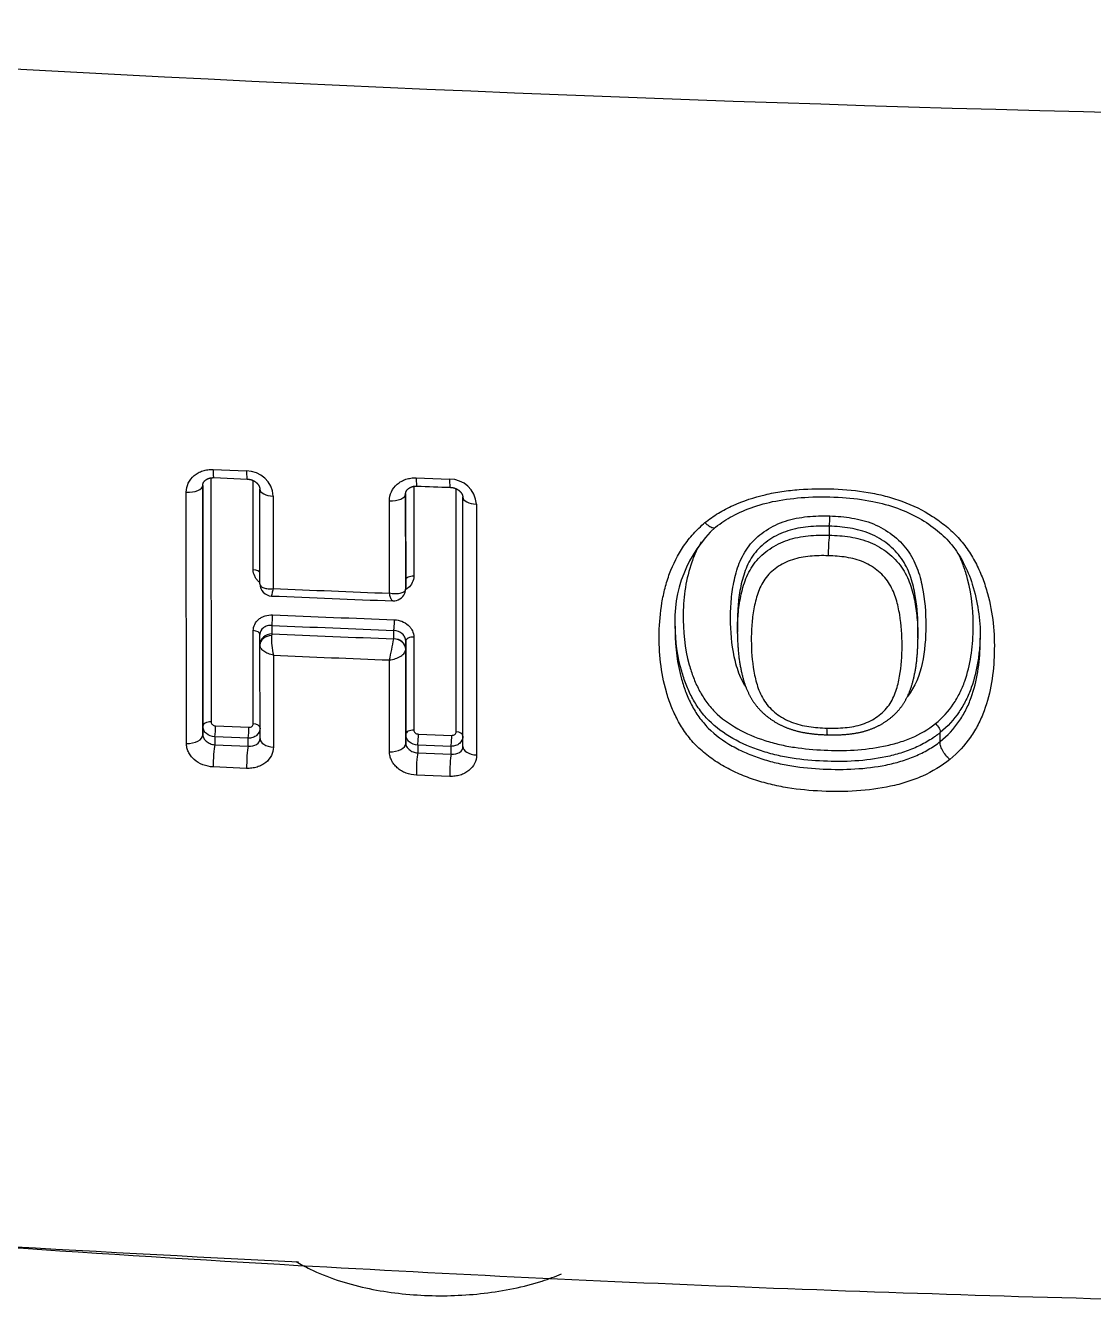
# Model space of a CAD drawing. Header units: millimetres. Extents: x 169 to 4368, y -1049 to 1924.
# Drawn here: x 457.643 to 458.36, y 1017.395 to 1018.252 of the extents above; entities that cross this region are included whole.
import ezdxf

# ---------------------------------------------------------------- set-up
doc = ezdxf.new("R2010")
doc.units = ezdxf.units.MM

msp = doc.modelspace()

# ---------------------------------------------------------------- linework, layer by layer
for p, q in [((457.76846, 1017.9539), (457.79086, 1017.95292)), ((457.76704, 1017.94827), (457.76713, 1017.78433)), ((457.76906, 1017.9484), (457.79146, 1017.94742)), ((457.79544, 1017.88657), (457.79541, 1017.94644)), ((457.90485, 1017.94824), (457.92728, 1017.94738)), ((457.75059, 1017.76995), (457.75045, 1017.93858)), ((457.76151, 1017.94315), (457.76162, 1017.77566)), ((457.76162, 1017.78147), (457.76152, 1017.94325)), ((457.79994, 1017.87708), (457.7999, 1017.9406)), ((457.80889, 1017.93603), (457.80894, 1017.87391)), ((457.89778, 1017.93744), (457.89782, 1017.87395)), ((457.89782, 1017.87975), (457.89779, 1017.93754)), ((457.90324, 1017.94261), (457.90328, 1017.88222)), ((457.93173, 1017.77771), (457.93164, 1017.94101)), ((457.8869, 1017.87076), (457.88685, 1017.93285)), ((457.93629, 1017.76783), (457.93619, 1017.9352)), ((457.94531, 1017.93061), (457.94544, 1017.76213)), ((458.18231, 1017.91578), (458.18231, 1017.90978)), ((457.89782, 1017.87395), (457.89782, 1017.87975)), ((458.12065, 1017.85146), (458.12065, 1017.84462)), ((457.7955, 1017.78312), (457.79547, 1017.84565)), ((457.79996, 1017.83618), (457.79996, 1017.84305)), ((457.80796, 1017.84915), (457.80796, 1017.84344)), ((457.88984, 1017.84015), (457.88984, 1017.84585)), ((458.24184, 1017.84066), (458.24184, 1017.84665)), ((457.79996, 1017.83596), (457.79996, 1017.83618)), ((457.80001, 1017.77315), (457.79996, 1017.83596)), ((457.88983, 1017.84005), (457.88984, 1017.84015)), ((457.89785, 1017.83871), (457.89785, 1017.8329)), ((457.89789, 1017.77592), (457.89785, 1017.83871)), ((457.9033, 1017.84132), (457.90334, 1017.77878)), ((457.80898, 1017.82908), (457.80903, 1017.76745)), ((457.88698, 1017.76433), (457.88693, 1017.82594)), ((457.89785, 1017.8329), (457.89785, 1017.83288)), ((457.89785, 1017.83288), (457.89789, 1017.77003)), ((457.76162, 1017.77566), (457.76162, 1017.78147)), ((457.76962, 1017.77432), (457.76962, 1017.76902)), ((457.79201, 1017.77336), (457.76962, 1017.77432)), ((457.77013, 1017.78172), (457.7925, 1017.78076)), ((457.79201, 1017.76806), (457.79201, 1017.77336)), ((457.89789, 1017.77003), (457.89789, 1017.77592)), ((457.90634, 1017.77618), (457.92873, 1017.77534)), ((458.25681, 1017.7712), (458.25681, 1017.77717)), ((457.76962, 1017.76902), (457.79201, 1017.76806)), ((457.90589, 1017.76878), (457.90589, 1017.76349)), ((457.9283, 1017.76794), (457.90589, 1017.76878)), ((457.9283, 1017.76264), (457.9283, 1017.76794)), ((457.90589, 1017.76349), (457.9283, 1017.76264)), ((457.79102, 1017.75316), (457.76862, 1017.75412)), ((457.92743, 1017.74774), (457.90501, 1017.74859))]:
    msp.add_line(p, q)
for centre, radius, start, end in [((458.9879, 1043.06386), 24.87774, 265.827764, 270.163908), ((457.7909, 1017.93489), 0.01803, 3.64088, 90.1223), ((457.92744, 1017.92948), 0.0179, 3.62793, 90.52478), ((458.71262, 1038.77399), 20.84686, 267.780845, 267.842491), ((458.12538, 1017.92201), 0.05727, 353.75604, 0.65355), ((458.16362, 1017.85268), 0.08503, 132.77101, 184.15457), ((458.29471, 1017.89741), 0.11308, 173.7187, 180.73727), ((457.80809, 1017.87705), 0.00815, 180.12079, 267.78828), ((458.86977, 1043.20165), 25.35499, 267.59946, 267.783489), ((458.88308, 1043.48612), 25.63472, 267.598512, 267.772888), ((457.88952, 1017.87391), 0.00829, 267.42032, 337.53997), ((457.88948, 1017.87394), 0.00834, 337.42935, 0.04784), ((457.89541, 1017.87396), 0.00242, 339.69374, 359.8255), ((458.88426, 1043.59415), 25.76038, 267.606517, 267.788704), ((457.85087, 1017.83951), 0.04317, 176.24167, 193.98932), ((457.82699, 1017.83996), 0.01934, 169.63732, 172.91486), ((458.88304, 1043.54874), 25.72207, 267.604557, 267.787098), ((458.88416, 1043.62673), 25.80574, 267.609845, 267.791794), ((457.55589, 1017.90118), 0.33949, 347.19516, 349.62601), ((458.88347, 1043.58798), 25.7813, 267.611388, 267.78477), ((458.62349, 1034.24727), 16.84433, 264.326354, 267.285426), ((458.82873, 1035.1067), 17.71574, 264.203321, 266.753816), ((458.82873, 1035.1067), 17.71574, 266.753816, 268.758872)]:
    msp.add_arc(centre, radius, start, end)
for centre, major_axis, ratio, start_param, end_param in [((457.7695, 1017.95838), (0.00044, 0.00999), 0.095203, 2.040853, 3.141783), ((457.79189, 1017.95741), (0.00043, 0.00999), 0.093286, 2.041195, 3.141571), ((457.90577, 1017.95276), (0.00039, 0.00999), 0.083769, 2.04286, 3.141753), ((457.92818, 1017.9519), (0.00038, 0.00999), 0.08194, 2.043172, 3.141577), ((457.75151, 1017.94314), (-0.01, -0.00001), 0.458573, 1.464247, 3.141333), ((457.8099, 1017.94061), (0.01, 0.00001), 0.459486, 3.141333, 4.611371), ((457.88778, 1017.93743), (0.01, 0.00001), 0.460639, 4.618565, 6.282926), ((457.94619, 1017.93521), (0.01, 0.00001), 0.461452, 3.141333, 4.623833), ((457.79494, 1017.88411), (-0.005, 0), 0.49542, 3.163989, 4.611106), ((457.90282, 1017.87975), (-0.005, 0), 0.496381, 4.620973, 6.28292), ((457.88979, 1017.8738), (-0.00739, 0.00306), 0.892745, 3.141575, 3.481465), ((457.80796, 1017.85368), (0.00021, 0.005), 0.090566, 3.57985, 5.25551), ((457.88984, 1017.85038), (0.00019, 0.005), 0.083818, 3.579572, 5.255827), ((457.79496, 1017.84305), (-0.005, 0), 0.523615, 3.141322, 4.611806), ((457.80796, 1017.83619), (0.008, 0), 0.906308, 1.571342, 3.142138), ((457.80796, 1017.83597), (0.008, 0), 0.797309, 1.592172, 3.141975), ((457.88985, 1017.83288), (0.008, 0), 0.896586, 0.000584, 1.573393), ((457.88985, 1017.8329), (-0.008, 0), 0.906308, 3.142138, 4.712935), ((457.90285, 1017.83871), (-0.005, 0), 0.524058, 4.621594, 6.282915), ((457.76662, 1017.78147), (0.005, 0), 0.575127, 1.46851, 3.141311), ((457.79501, 1017.78026), (-0.005, 0), 0.575015, 3.164806, 4.612709), ((457.75162, 1017.77566), (-0.01, -0.00001), 0.573236, 1.467234, 3.141311), ((457.76962, 1017.77885), (0.00022, 0.005), 0.093717, 3.579987, 5.329031), ((457.79201, 1017.77789), (0.00021, 0.005), 0.091833, 3.579905, 5.328868), ((457.90289, 1017.77592), (-0.005, 0), 0.574578, 4.622361, 6.282904), ((457.90589, 1017.77331), (-0.00019, -0.005), 0.082492, 0.437928, 2.186457), ((457.92829, 1017.77247), (-0.00019, -0.005), 0.080699, 0.437859, 2.186298), ((457.93129, 1017.77485), (-0.005, 0), 0.574461, 3.155914, 4.624839), ((457.76963, 1017.75996), (-0.00043, -0.00999), 0.093657, 3.579985, 5.340425), ((457.79202, 1017.759), (-0.00042, -0.00999), 0.091778, 3.579902, 5.340228), ((457.81001, 1017.77316), (0.01, 0.00001), 0.573024, 3.141311, 4.61418), ((457.88789, 1017.77003), (-0.01, -0.00001), 0.572734, 1.479545, 3.141311), ((457.94629, 1017.76784), (0.01, 0.00001), 0.57251, 3.141311, 4.626228), ((457.9059, 1017.75442), (-0.00038, -0.00999), 0.082455, 3.579519, 5.33924), ((457.9283, 1017.75358), (-0.00037, -0.00999), 0.080665, 3.57945, 5.339048)]:
    msp.add_ellipse(centre, major_axis=major_axis, ratio=ratio, start_param=start_param, end_param=end_param)
for points, knots in [([(457.75045, 1017.93858), (457.75045, 1017.94071), (457.75093, 1017.9428), (457.75272, 1017.94659), (457.75407, 1017.94833), (457.75656, 1017.95045), (457.75748, 1017.95109), (457.75944, 1017.95217), (457.76047, 1017.95262), (457.76265, 1017.95333), (457.76379, 1017.95359), (457.76609, 1017.9539), (457.76726, 1017.95395), (457.76846, 1017.9539)], [0, 0, 0, 0, 0.25, 0.25, 0.5, 0.5, 0.625, 0.625, 0.75, 0.75, 0.875, 0.875, 1, 1, 1, 1]), ([(457.76151, 1017.94315), (457.76151, 1017.94315), (457.76151, 1017.94325), (457.76152, 1017.94344), (457.76155, 1017.94371), (457.76159, 1017.94395), (457.76164, 1017.94416), (457.76169, 1017.94435), (457.76176, 1017.94456), (457.76184, 1017.94478), (457.76194, 1017.945), (457.76205, 1017.94519), (457.76217, 1017.94539), (457.76229, 1017.94558), (457.76244, 1017.94578), (457.76261, 1017.94599), (457.76279, 1017.94619), (457.76299, 1017.94639), (457.76319, 1017.94657), (457.76338, 1017.94673), (457.76358, 1017.94688), (457.7638, 1017.94704), (457.76404, 1017.94719), (457.7643, 1017.94734), (457.76457, 1017.94749), (457.76484, 1017.94762), (457.76511, 1017.94774), (457.76538, 1017.94784), (457.76567, 1017.94795), (457.76598, 1017.94804), (457.7663, 1017.94813), (457.76664, 1017.94821), (457.76697, 1017.94827), (457.76729, 1017.94832), (457.76762, 1017.94836), (457.76796, 1017.94838), (457.76832, 1017.9484), (457.76867, 1017.9484), (457.76893, 1017.9484), (457.76905, 1017.94839), (457.76906, 1017.94839)], [0, 0, 0, 0, 0.002, 0.039359, 0.076803, 0.114152, 0.141166, 0.169491, 0.19639, 0.23326, 0.265051, 0.294198, 0.321522, 0.35045, 0.379449, 0.410033, 0.440235, 0.470066, 0.499519, 0.524437, 0.548052, 0.57315, 0.59913, 0.625829, 0.653027, 0.680468, 0.702726, 0.726556, 0.750697, 0.775612, 0.801071, 0.826827, 0.852615, 0.875141, 0.899035, 0.923593, 0.94838, 0.973291, 0.998218, 1, 1, 1, 1]), ([(457.79146, 1017.94742), (457.79159, 1017.94741), (457.79181, 1017.9474), (457.79218, 1017.94736), (457.79254, 1017.94732), (457.7929, 1017.94726), (457.79325, 1017.94718), (457.79361, 1017.9471), (457.79395, 1017.947), (457.7943, 1017.9469), (457.79463, 1017.94678), (457.79496, 1017.94665), (457.79529, 1017.94651), (457.7956, 1017.94636), (457.79589, 1017.94621), (457.79618, 1017.94605), (457.79646, 1017.94587), (457.79675, 1017.94568), (457.79703, 1017.94549), (457.7973, 1017.94529), (457.79754, 1017.94508), (457.79777, 1017.94487), (457.79799, 1017.94466), (457.79821, 1017.94444), (457.79842, 1017.94421), (457.79862, 1017.94396), (457.79879, 1017.94373), (457.79895, 1017.9435), (457.79909, 1017.94328), (457.79922, 1017.94305), (457.79935, 1017.9428), (457.79948, 1017.94253), (457.79958, 1017.94227), (457.79967, 1017.94203), (457.79973, 1017.94181), (457.79979, 1017.94158), (457.79984, 1017.94134), (457.79987, 1017.94108), (457.7999, 1017.94082), (457.7999, 1017.94068), (457.7999, 1017.9406)], [0, 0, 0, 0, 0.024769, 0.04991, 0.075086, 0.100221, 0.125242, 0.150261, 0.1752, 0.199907, 0.224488, 0.249104, 0.273871, 0.298941, 0.321311, 0.344142, 0.369521, 0.394989, 0.420404, 0.445604, 0.470467, 0.494877, 0.518847, 0.543462, 0.570913, 0.597891, 0.624107, 0.64934, 0.673416, 0.696941, 0.727884, 0.758326, 0.787829, 0.816146, 0.843104, 0.868875, 0.901868, 0.935835, 0.969955, 1, 1, 1, 1]), ([(457.88685, 1017.93285), (457.88685, 1017.93497), (457.88732, 1017.93706), (457.88912, 1017.94086), (457.89046, 1017.9426), (457.89295, 1017.94473), (457.89387, 1017.94537), (457.89583, 1017.94646), (457.89686, 1017.94692), (457.89904, 1017.94764), (457.90019, 1017.94791), (457.90249, 1017.94823), (457.90366, 1017.94829), (457.90485, 1017.94824)], [0, 0, 0, 0, 0.25, 0.25, 0.5, 0.5, 0.625, 0.625, 0.75, 0.75, 0.875, 0.875, 1, 1, 1, 1]), ([(457.89778, 1017.93744), (457.89778, 1017.93745), (457.89778, 1017.93754), (457.89779, 1017.93774), (457.89782, 1017.93801), (457.89786, 1017.93825), (457.89791, 1017.93846), (457.89796, 1017.93864), (457.89802, 1017.93883), (457.8981, 1017.93904), (457.8982, 1017.93926), (457.89831, 1017.93946), (457.89842, 1017.93966), (457.89855, 1017.93986), (457.89869, 1017.94006), (457.89886, 1017.94026), (457.89904, 1017.94047), (457.89923, 1017.94067), (457.89944, 1017.94086), (457.89965, 1017.94104), (457.89986, 1017.9412), (457.90007, 1017.94135), (457.90031, 1017.94151), (457.90057, 1017.94166), (457.90085, 1017.94182), (457.90112, 1017.94195), (457.90139, 1017.94207), (457.90166, 1017.94218), (457.90195, 1017.94228), (457.90226, 1017.94238), (457.90258, 1017.94247), (457.90292, 1017.94255), (457.90324, 1017.94262), (457.90357, 1017.94267), (457.9039, 1017.94271), (457.90424, 1017.94274), (457.90459, 1017.94276), (457.90495, 1017.94277), (457.90522, 1017.94277), (457.90536, 1017.94276), (457.90539, 1017.94276)], [0, 0, 0, 0, 0.00296, 0.040635, 0.0784, 0.116111, 0.144235, 0.168267, 0.191963, 0.228951, 0.260771, 0.289938, 0.31726, 0.346267, 0.374893, 0.405093, 0.435017, 0.464657, 0.49399, 0.522876, 0.546311, 0.571219, 0.597015, 0.623535, 0.650558, 0.677829, 0.700148, 0.724135, 0.748161, 0.772966, 0.798316, 0.823967, 0.849654, 0.872084, 0.895878, 0.920376, 0.945104, 0.969962, 0.99484, 1, 1, 1, 1]), ([(457.9278, 1017.94191), (457.92793, 1017.9419), (457.92815, 1017.94189), (457.92852, 1017.94186), (457.92888, 1017.94181), (457.92923, 1017.94175), (457.92959, 1017.94168), (457.92994, 1017.9416), (457.93029, 1017.94151), (457.93063, 1017.9414), (457.93097, 1017.94129), (457.9313, 1017.94116), (457.93162, 1017.94102), (457.93193, 1017.94088), (457.93222, 1017.94073), (457.9325, 1017.94057), (457.93279, 1017.9404), (457.93307, 1017.94021), (457.93335, 1017.94002), (457.93361, 1017.93982), (457.93386, 1017.93962), (457.93409, 1017.93941), (457.9343, 1017.93921), (457.93452, 1017.93899), (457.93473, 1017.93875), (457.93492, 1017.93851), (457.9351, 1017.93828), (457.93526, 1017.93805), (457.93539, 1017.93784), (457.93553, 1017.93761), (457.93566, 1017.93736), (457.93578, 1017.93709), (457.93588, 1017.93684), (457.93596, 1017.9366), (457.93603, 1017.93638), (457.93608, 1017.93615), (457.93613, 1017.9359), (457.93617, 1017.93563), (457.93618, 1017.9354), (457.93619, 1017.93527), (457.93619, 1017.9352)], [0, 0, 0, 0, 0.024633, 0.049696, 0.074792, 0.099848, 0.124794, 0.149742, 0.174675, 0.199279, 0.223768, 0.248314, 0.273038, 0.298114, 0.320353, 0.342939, 0.368343, 0.393838, 0.419292, 0.444552, 0.469501, 0.494032, 0.518136, 0.542679, 0.57036, 0.597552, 0.623962, 0.649369, 0.673604, 0.697477, 0.728905, 0.759785, 0.789661, 0.818279, 0.845469, 0.871475, 0.906739, 0.941362, 0.976102, 1, 1, 1, 1]), ([(458.09881, 1017.91819), (458.10167, 1017.92047), (458.10469, 1017.92258), (458.11103, 1017.92644), (458.11435, 1017.92819), (458.12455, 1017.93285), (458.13172, 1017.93522), (458.14293, 1017.93784), (458.14674, 1017.93855), (458.15435, 1017.93969), (458.15818, 1017.94011), (458.16971, 1017.941), (458.17746, 1017.94109), (458.19307, 1017.94048), (458.20083, 1017.93978), (458.21229, 1017.93784), (458.21608, 1017.93704), (458.2236, 1017.9351), (458.22736, 1017.93394), (458.23833, 1017.92992), (458.24524, 1017.92655), (458.25493, 1017.92034), (458.258, 1017.91811), (458.26374, 1017.91334), (458.26642, 1017.91081), (458.27136, 1017.90539), (458.27364, 1017.9025), (458.27772, 1017.89648), (458.27952, 1017.89339), (458.28273, 1017.88707), (458.28413, 1017.88385), (458.2866, 1017.87729), (458.28767, 1017.87394), (458.29223, 1017.85728), (458.29347, 1017.84394), (458.29293, 1017.82398), (458.29236, 1017.81731), (458.29018, 1017.80431), (458.28858, 1017.79795), (458.28512, 1017.78869), (458.28379, 1017.78563), (458.28073, 1017.7797), (458.27903, 1017.77684), (458.27333, 1017.76862), (458.26877, 1017.76361), (458.26328, 1017.75914)], [0, 0, 0, 0, 0.03125, 0.03125, 0.0625, 0.0625, 0.125, 0.125, 0.15625, 0.15625, 0.1875, 0.1875, 0.25, 0.25, 0.3125, 0.3125, 0.34375, 0.34375, 0.375, 0.375, 0.4375, 0.4375, 0.46875, 0.46875, 0.5, 0.5, 0.53125, 0.53125, 0.5625, 0.5625, 0.59375, 0.59375, 0.625, 0.625, 0.75, 0.75, 0.8125, 0.8125, 0.875, 0.875, 0.90625, 0.90625, 0.9375, 0.9375, 1, 1, 1, 1]), ([(458.10586, 1017.91507), (458.10973, 1017.91818), (458.11727, 1017.923), (458.13205, 1017.92947), (458.14914, 1017.93362), (458.16927, 1017.93577), (458.19035, 1017.93546), (458.21054, 1017.93313), (458.22799, 1017.92835), (458.24274, 1017.92165), (458.25513, 1017.91323), (458.26523, 1017.90325), (458.27309, 1017.89087), (458.27906, 1017.87631), (458.2829, 1017.85851), (458.28374, 1017.84746), (458.28375, 1017.84067)], [0, 0, 0, 0, 0.058722, 0.123626, 0.194529, 0.274153, 0.364518, 0.445723, 0.514685, 0.578978, 0.640111, 0.697393, 0.758814, 0.830472, 0.913118, 1, 1, 1, 1]), ([(458.12633, 1017.80769), (458.12593, 1017.8083), (458.12556, 1017.80892), (458.12408, 1017.8115), (458.12311, 1017.8135), (458.1206, 1017.8196), (458.11941, 1017.82382), (458.1167, 1017.83662), (458.11602, 1017.84521), (458.11601, 1017.85816), (458.11617, 1017.86249), (458.11698, 1017.87118), (458.11762, 1017.87552), (458.11903, 1017.88193), (458.11958, 1017.88405), (458.12088, 1017.88827), (458.12163, 1017.89036), (458.12427, 1017.89647), (458.12652, 1017.90032), (458.13244, 1017.90737), (458.13597, 1017.91041), (458.14192, 1017.91429), (458.14403, 1017.91548), (458.14841, 1017.91756), (458.15066, 1017.91847), (458.15763, 1017.92075), (458.1626, 1017.9217), (458.17256, 1017.92272), (458.17759, 1017.9228), (458.18265, 1017.92266)], [0, 0, 0, 0, 0.013723, 0.013723, 0.056605, 0.056605, 0.142368, 0.142368, 0.313894, 0.313894, 0.399658, 0.399658, 0.485421, 0.485421, 0.528302, 0.528302, 0.571184, 0.571184, 0.656947, 0.656947, 0.74271, 0.74271, 0.785592, 0.785592, 0.828474, 0.828474, 0.914237, 0.914237, 1, 1, 1, 1]), ([(458.18265, 1017.92266), (458.18766, 1017.92252), (458.19263, 1017.92212), (458.19997, 1017.92089), (458.2024, 1017.92037), (458.2072, 1017.91907), (458.2096, 1017.91827), (458.21655, 1017.91542), (458.22079, 1017.91296), (458.22853, 1017.907), (458.23188, 1017.90361), (458.23605, 1017.89797), (458.23729, 1017.89598), (458.23945, 1017.89195), (458.24037, 1017.88989), (458.24279, 1017.88363), (458.24393, 1017.8793), (458.24651, 1017.86633), (458.24715, 1017.85771), (458.24714, 1017.84054), (458.24647, 1017.83195), (458.2429, 1017.81571), (458.24005, 1017.80792), (458.23477, 1017.80136)], [0, 0, 0, 0, 0.083932, 0.083932, 0.125898, 0.125898, 0.167864, 0.167864, 0.251796, 0.251796, 0.335728, 0.335728, 0.377694, 0.377694, 0.41966, 0.41966, 0.503591, 0.503591, 0.671455, 0.671455, 0.839319, 0.839319, 1, 1, 1, 1]), ([(458.26328, 1017.75914), (458.25775, 1017.75467), (458.2516, 1017.75099), (458.24151, 1017.74649), (458.23798, 1017.74516), (458.2308, 1017.74287), (458.22715, 1017.74191), (458.21604, 1017.73948), (458.20842, 1017.73849), (458.19285, 1017.73747), (458.1851, 1017.73746), (458.16963, 1017.73816), (458.16192, 1017.73888), (458.15041, 1017.74077), (458.14658, 1017.74153), (458.13894, 1017.74339), (458.13519, 1017.74447), (458.12785, 1017.74695), (458.12427, 1017.74834), (458.11727, 1017.75146), (458.11384, 1017.7532), (458.10726, 1017.75702), (458.10412, 1017.75909), (458.0982, 1017.76358), (458.0954, 1017.76601), (458.0903, 1017.77122), (458.088, 1017.77397), (458.0839, 1017.77966), (458.08208, 1017.78261), (458.07883, 1017.78869), (458.07739, 1017.79184), (458.07489, 1017.79819), (458.07382, 1017.80139), (458.06919, 1017.81748), (458.0678, 1017.83069), (458.06824, 1017.85091), (458.0688, 1017.85764), (458.07048, 1017.86766), (458.07118, 1017.871), (458.07289, 1017.87758), (458.0739, 1017.88082), (458.07745, 1017.89037), (458.0805, 1017.89651), (458.08644, 1017.90525), (458.08863, 1017.90805), (458.09341, 1017.91334), (458.096, 1017.91584), (458.09881, 1017.91819)], [0, 0, 0, 0, 0.0625, 0.0625, 0.09375, 0.09375, 0.125, 0.125, 0.1875, 0.1875, 0.25, 0.25, 0.3125, 0.3125, 0.34375, 0.34375, 0.375, 0.375, 0.40625, 0.40625, 0.4375, 0.4375, 0.46875, 0.46875, 0.5, 0.5, 0.53125, 0.53125, 0.5625, 0.5625, 0.59375, 0.59375, 0.625, 0.625, 0.75, 0.75, 0.8125, 0.8125, 0.84375, 0.84375, 0.875, 0.875, 0.9375, 0.9375, 0.96875, 0.96875, 1, 1, 1, 1]), ([(458.09881, 1017.91819), (458.09972, 1017.91731), (458.10066, 1017.91655), (458.10241, 1017.91542), (458.10324, 1017.91503), (458.10465, 1017.91467), (458.10525, 1017.91471), (458.10574, 1017.91499), (458.1058, 1017.91503), (458.10586, 1017.91507)], [0, 0, 0, 0, 0.317825, 0.317825, 0.635649, 0.635649, 0.953474, 0.953474, 1, 1, 1, 1]), ([(458.18231, 1017.91578), (458.17757, 1017.91592), (458.17285, 1017.91585), (458.16352, 1017.91494), (458.15886, 1017.91408), (458.15233, 1017.91196), (458.15022, 1017.91112), (458.14613, 1017.90916), (458.14416, 1017.90805), (458.14048, 1017.90562), (458.13875, 1017.90429), (458.13552, 1017.90141), (458.13402, 1017.89985), (458.12999, 1017.89487), (458.12799, 1017.89123), (458.12564, 1017.88547), (458.12497, 1017.88351), (458.12382, 1017.87956), (458.12333, 1017.87757), (458.12208, 1017.87156), (458.1215, 1017.8675), (458.12084, 1017.85995), (458.12069, 1017.85648), (458.12066, 1017.85301)], [0, 0, 0, 0, 0.127273, 0.127273, 0.254547, 0.254547, 0.318183, 0.318183, 0.38182, 0.38182, 0.445457, 0.445457, 0.509093, 0.509093, 0.636367, 0.636367, 0.700003, 0.700003, 0.76364, 0.76364, 0.890913, 0.890913, 1, 1, 1, 1]), ([(458.24183, 1017.84821), (458.24176, 1017.85568), (458.24117, 1017.86319), (458.23899, 1017.87475), (458.23799, 1017.87881), (458.23586, 1017.88471), (458.23504, 1017.88665), (458.23313, 1017.89044), (458.23203, 1017.89232), (458.22826, 1017.89769), (458.2252, 1017.9009), (458.21802, 1017.9066), (458.21407, 1017.90894), (458.20757, 1017.91165), (458.20532, 1017.9124), (458.20082, 1017.91363), (458.19854, 1017.91411), (458.19166, 1017.91527), (458.18701, 1017.91564), (458.18231, 1017.91578)], [0, 0, 0, 0, 0.2366801, 0.2366801, 0.3639001, 0.3639001, 0.4275101, 0.4275101, 0.4911201, 0.4911201, 0.6183401, 0.6183401, 0.74556, 0.74556, 0.80917, 0.80917, 0.87278, 0.87278, 1, 1, 1, 1]), ([(458.09634, 1017.90534), (458.09529, 1017.90359), (458.09433, 1017.90181), (458.09212, 1017.89729), (458.09096, 1017.8945), (458.08798, 1017.88608), (458.08662, 1017.88037), (458.0848, 1017.86883), (458.08434, 1017.86299), (458.08398, 1017.84543), (458.08514, 1017.8339), (458.08909, 1017.81977), (458.09001, 1017.81695), (458.09213, 1017.81141), (458.09333, 1017.8087), (458.09609, 1017.80341), (458.09764, 1017.80083), (458.1012, 1017.79584), (458.10321, 1017.79342), (458.10982, 1017.78676), (458.11501, 1017.783), (458.12659, 1017.77653), (458.13272, 1017.77395), (458.14235, 1017.77086), (458.14565, 1017.76996), (458.15225, 1017.76844), (458.15555, 1017.76782), (458.16551, 1017.76628), (458.17217, 1017.76569), (458.18556, 1017.7651), (458.19229, 1017.76509), (458.20575, 1017.76589), (458.21235, 1017.76668), (458.22202, 1017.76865), (458.22521, 1017.76944), (458.23147, 1017.77133), (458.23456, 1017.77243), (458.24337, 1017.7762), (458.24877, 1017.77932), (458.25358, 1017.78318)], [0, 0, 0, 0, 0.0228199, 0.0228199, 0.0565158, 0.0565158, 0.1239075, 0.1239075, 0.1912992, 0.1912992, 0.3260827, 0.3260827, 0.3597785, 0.3597785, 0.3934744, 0.3934744, 0.4271703, 0.4271703, 0.4608661, 0.4608661, 0.5282579, 0.5282579, 0.5956496, 0.5956496, 0.6293455, 0.6293455, 0.6630413, 0.6630413, 0.7304331, 0.7304331, 0.7978248, 0.7978248, 0.8652165, 0.8652165, 0.8989124, 0.8989124, 0.9326083, 0.9326083, 1, 1, 1, 1]), ([(458.12065, 1017.84546), (458.12067, 1017.84914), (458.12082, 1017.85283), (458.12149, 1017.86058), (458.12205, 1017.86467), (458.12372, 1017.87275), (458.12481, 1017.87674), (458.12794, 1017.88453), (458.12995, 1017.88824), (458.13395, 1017.89331), (458.13546, 1017.89492), (458.1387, 1017.89787), (458.14044, 1017.89923), (458.14596, 1017.90296), (458.15012, 1017.90501), (458.15884, 1017.90794), (458.1635, 1017.90885), (458.17285, 1017.90982), (458.17757, 1017.90991), (458.18231, 1017.90978)], [0, 0, 0, 0, 0.115052, 0.115052, 0.2414731, 0.2414731, 0.3678943, 0.3678943, 0.4943154, 0.4943154, 0.557526, 0.557526, 0.6207366, 0.6207366, 0.7471577, 0.7471577, 0.8735789, 0.8735789, 1, 1, 1, 1]), ([(458.18231, 1017.90978), (458.18701, 1017.90966), (458.19168, 1017.90931), (458.1986, 1017.90818), (458.2009, 1017.90771), (458.20544, 1017.90649), (458.20768, 1017.90574), (458.21196, 1017.90398), (458.21401, 1017.90296), (458.21797, 1017.90064), (458.21988, 1017.89933), (458.22342, 1017.89653), (458.22507, 1017.89503), (458.22812, 1017.89182), (458.22953, 1017.8901), (458.23328, 1017.88473), (458.23514, 1017.88088), (458.238, 1017.87293), (458.23898, 1017.86892), (458.24049, 1017.86089), (458.24102, 1017.85686), (458.24167, 1017.84905), (458.24182, 1017.84526), (458.24183, 1017.84149)], [0, 0, 0, 0, 0.126023, 0.126023, 0.189034, 0.189034, 0.252046, 0.252046, 0.315057, 0.315057, 0.378069, 0.378069, 0.44108, 0.44108, 0.504091, 0.504091, 0.630114, 0.630114, 0.756137, 0.756137, 0.88216, 0.88216, 1, 1, 1, 1]), ([(458.18164, 1017.89596), (458.17754, 1017.89607), (458.17345, 1017.89602), (458.16536, 1017.89527), (458.16132, 1017.89455), (458.15379, 1017.89206), (458.15021, 1017.89028), (458.14553, 1017.887), (458.14407, 1017.8858), (458.14138, 1017.88317), (458.14016, 1017.88174), (458.13701, 1017.87727), (458.13547, 1017.87397), (458.13312, 1017.86721), (458.13229, 1017.86375), (458.13101, 1017.85676), (458.13058, 1017.85324), (458.13004, 1017.84625), (458.12994, 1017.84275), (458.12995, 1017.83229), (458.13042, 1017.82534), (458.13228, 1017.81495), (458.13308, 1017.81148), (458.13476, 1017.80641), (458.1354, 1017.80475), (458.13691, 1017.80148), (458.13779, 1017.79987), (458.14086, 1017.79522), (458.14347, 1017.79248), (458.14968, 1017.78766), (458.15313, 1017.7857), (458.16073, 1017.78272), (458.16468, 1017.7818), (458.17265, 1017.78059), (458.17669, 1017.78031), (458.18077, 1017.7802)], [0, 0, 0, 0, 0.0625, 0.0625, 0.125, 0.125, 0.1875, 0.1875, 0.21875, 0.21875, 0.25, 0.25, 0.3125, 0.3125, 0.375, 0.375, 0.4375, 0.4375, 0.5, 0.5, 0.625, 0.625, 0.6875, 0.6875, 0.71875, 0.71875, 0.75, 0.75, 0.8125, 0.8125, 0.875, 0.875, 0.9375, 0.9375, 1, 1, 1, 1]), ([(458.18077, 1017.7802), (458.18484, 1017.78008), (458.1889, 1017.78014), (458.19692, 1017.78092), (458.20091, 1017.78164), (458.20646, 1017.78351), (458.20826, 1017.78426), (458.21168, 1017.78601), (458.21489, 1017.78796), (458.2177, 1017.7903), (458.22028, 1017.79286), (458.22144, 1017.79425), (458.22446, 1017.7986), (458.22591, 1017.80177), (458.22816, 1017.80832), (458.22894, 1017.81165), (458.23076, 1017.82173), (458.23121, 1017.82859), (458.23121, 1017.84249), (458.23076, 1017.84947), (458.22902, 1017.85986), (458.22829, 1017.86332), (458.22671, 1017.86848), (458.22609, 1017.8702), (458.22465, 1017.87356), (458.22383, 1017.8752), (458.22191, 1017.87838), (458.22079, 1017.87992), (458.2183, 1017.88282), (458.21694, 1017.88417), (458.214, 1017.88669), (458.21239, 1017.88786), (458.20902, 1017.88996), (458.20725, 1017.89088), (458.20357, 1017.89245), (458.20164, 1017.8931), (458.19771, 1017.89416), (458.19572, 1017.89457), (458.18974, 1017.89554), (458.1857, 1017.89584), (458.18164, 1017.89596)], [0, 0, 0, 0, 0.0625, 0.0625, 0.125, 0.125, 0.15625, 0.15625, 0.1875, 0.21875, 0.21875, 0.25, 0.25, 0.3125, 0.3125, 0.375, 0.375, 0.5, 0.5, 0.625, 0.625, 0.6875, 0.6875, 0.71875, 0.71875, 0.75, 0.75, 0.78125, 0.78125, 0.8125, 0.8125, 0.84375, 0.84375, 0.875, 0.875, 0.90625, 0.90625, 0.9375, 0.9375, 1, 1, 1, 1]), ([(458.25358, 1017.78318), (458.25838, 1017.78706), (458.26233, 1017.79145), (458.26723, 1017.7987), (458.26869, 1017.80124), (458.27127, 1017.80644), (458.27237, 1017.80909), (458.27525, 1017.81716), (458.27658, 1017.82271), (458.27793, 1017.83123), (458.27827, 1017.83411), (458.27877, 1017.83986), (458.27892, 1017.84274), (458.2793, 1017.85714), (458.27828, 1017.86871), (458.27448, 1017.88321), (458.27359, 1017.88612), (458.27167, 1017.89142), (458.27069, 1017.89384), (458.26958, 1017.89621)], [0, 0, 0, 0, 0.144335, 0.144335, 0.216503, 0.216503, 0.288671, 0.288671, 0.433006, 0.433006, 0.505174, 0.505174, 0.577341, 0.577341, 0.866012, 0.866012, 0.93818, 0.93818, 1, 1, 1, 1]), ([(457.79993, 1017.87786), (457.7997, 1017.87804), (457.79948, 1017.87823), (457.79866, 1017.87898), (457.79811, 1017.87958), (457.79716, 1017.88085), (457.79676, 1017.88151), (457.79578, 1017.8836), (457.79544, 1017.88508), (457.79544, 1017.88657)], [0, 0, 0, 0, 0.082933, 0.082933, 0.312199, 0.312199, 0.541466, 0.541466, 1, 1, 1, 1]), ([(457.79994, 1017.87708), (457.79994, 1017.87648), (457.80017, 1017.87594), (457.80107, 1017.875), (457.80173, 1017.8746), (457.80337, 1017.87404), (457.80436, 1017.87385), (457.80654, 1017.87371), (457.80774, 1017.87376), (457.80894, 1017.87391)], [0, 0, 0, 0, 0.25, 0.25, 0.5, 0.5, 0.75, 0.75, 1, 1, 1, 1]), ([(457.90328, 1017.88222), (457.90328, 1017.88073), (457.90293, 1017.87926), (457.90163, 1017.8766), (457.90066, 1017.87538), (457.89895, 1017.87397), (457.89839, 1017.87358), (457.89779, 1017.87323)], [0, 0, 0, 0, 0.411733, 0.411733, 0.823466, 0.823466, 1, 1, 1, 1]), ([(457.80778, 1017.86891), (457.80779, 1017.86891), (457.80783, 1017.86908), (457.80801, 1017.86979), (457.80815, 1017.87039), (457.8085, 1017.87192), (457.80871, 1017.87287), (457.80894, 1017.87391)], [0, 0, 0, 0, 0.303453, 0.303453, 0.651726, 0.651726, 1, 1, 1, 1]), ([(457.89767, 1017.87312), (457.89745, 1017.87252), (457.897, 1017.87199), (457.8957, 1017.87112), (457.89485, 1017.87079), (457.89288, 1017.87037), (457.89176, 1017.87027), (457.88938, 1017.87034), (457.88812, 1017.87049), (457.8869, 1017.87076)], [0, 0, 0, 0, 0.25, 0.25, 0.5, 0.5, 0.75, 0.75, 1, 1, 1, 1]), ([(457.88915, 1017.86563), (457.88896, 1017.86564), (457.88875, 1017.86581), (457.88827, 1017.86652), (457.88798, 1017.86713), (457.88743, 1017.86871), (457.88715, 1017.86969), (457.8869, 1017.87076)], [0, 0, 0, 0, 0.2943153, 0.2943153, 0.6471576, 0.6471576, 1, 1, 1, 1]), ([(457.79547, 1017.84565), (457.79546, 1017.84713), (457.79581, 1017.84857), (457.79711, 1017.85119), (457.79808, 1017.85239), (457.79987, 1017.85385), (457.80054, 1017.8543), (457.80195, 1017.85504), (457.80269, 1017.85535), (457.80505, 1017.85609), (457.80673, 1017.85631), (457.80845, 1017.85624)], [0, 0, 0, 0, 0.25, 0.25, 0.5, 0.5, 0.625, 0.625, 0.75, 0.75, 1, 1, 1, 1]), ([(457.8903, 1017.85295), (457.89201, 1017.85289), (457.89371, 1017.85253), (457.89684, 1017.85129), (457.89829, 1017.85041), (457.90009, 1017.84879), (457.90064, 1017.8482), (457.90158, 1017.84695), (457.90198, 1017.84629), (457.90296, 1017.84424), (457.9033, 1017.84278), (457.9033, 1017.84132)], [0, 0, 0, 0, 0.25, 0.25, 0.5, 0.5, 0.625, 0.625, 0.75, 0.75, 1, 1, 1, 1]), ([(457.80796, 1017.84915), (457.80689, 1017.84922), (457.80585, 1017.84911), (457.80392, 1017.84857), (457.80303, 1017.84814), (457.80083, 1017.84646), (457.79996, 1017.84481), (457.79996, 1017.84305)], [0, 0, 0, 0, 0.25, 0.25, 0.5, 0.5, 1, 1, 1, 1]), ([(457.89785, 1017.83871), (457.89785, 1017.83957), (457.89764, 1017.84044), (457.89685, 1017.84209), (457.89625, 1017.84287), (457.89403, 1017.84486), (457.89194, 1017.84572), (457.88984, 1017.84585)], [0, 0, 0, 0, 0.25, 0.25, 0.5, 0.5, 1, 1, 1, 1]), ([(458.07882, 1017.84506), (458.07887, 1017.83414), (458.08016, 1017.82343), (458.08394, 1017.81004), (458.08489, 1017.80713), (458.08712, 1017.80136), (458.0884, 1017.79849), (458.09131, 1017.79296), (458.09294, 1017.79028), (458.09663, 1017.78511), (458.09871, 1017.78262), (458.10569, 1017.77556), (458.11114, 1017.77158), (458.12021, 1017.76645), (458.12335, 1017.76489), (458.12977, 1017.76211), (458.13305, 1017.76086), (458.13977, 1017.75866), (458.14322, 1017.7577), (458.15019, 1017.75605), (458.15369, 1017.75537), (458.1642, 1017.75369), (458.17123, 1017.75305), (458.18534, 1017.75239), (458.19241, 1017.75238), (458.2066, 1017.7532), (458.21357, 1017.75403), (458.22373, 1017.7561), (458.22707, 1017.75693), (458.23363, 1017.7589), (458.23687, 1017.76006), (458.24304, 1017.76267), (458.24599, 1017.76414), (458.25021, 1017.76659), (458.25158, 1017.76745), (458.25425, 1017.76926), (458.25556, 1017.77021), (458.25681, 1017.7712)], [0, 0, 0, 0, 0.151676, 0.151676, 0.194092, 0.194092, 0.236508, 0.236508, 0.278925, 0.278925, 0.321341, 0.321341, 0.406173, 0.406173, 0.448589, 0.448589, 0.491006, 0.491006, 0.533422, 0.533422, 0.575838, 0.575838, 0.66067, 0.66067, 0.745503, 0.745503, 0.830335, 0.830335, 0.872751, 0.872751, 0.915168, 0.915168, 0.957584, 0.957584, 0.978792, 0.978792, 1, 1, 1, 1]), ([(458.25681, 1017.77717), (458.25619, 1017.77667), (458.25554, 1017.77616), (458.25424, 1017.77518), (458.25226, 1017.77375), (458.24746, 1017.77065), (458.24303, 1017.76838), (458.23688, 1017.76569), (458.23365, 1017.7645), (458.22707, 1017.76245), (458.22373, 1017.76159), (458.21359, 1017.75944), (458.20665, 1017.75857), (458.19252, 1017.75769), (458.18544, 1017.75768), (458.17138, 1017.75829), (458.16438, 1017.75891), (458.15393, 1017.76056), (458.15045, 1017.76122), (458.14353, 1017.76284), (458.14007, 1017.7638), (458.12998, 1017.76709), (458.12355, 1017.76984), (458.11143, 1017.7767), (458.106, 1017.78068), (458.09906, 1017.78769), (458.09693, 1017.79023), (458.09316, 1017.79548), (458.09151, 1017.79819), (458.08858, 1017.80375), (458.0873, 1017.80661), (458.08503, 1017.81242), (458.08405, 1017.81539), (458.08038, 1017.82837), (458.07904, 1017.83855), (458.07884, 1017.84886)], [0, 0, 0, 0, 0.0107, 0.0107, 0.021399, 0.042798, 0.085596, 0.085596, 0.128394, 0.128394, 0.171192, 0.171192, 0.256788, 0.256788, 0.342384, 0.342384, 0.42798, 0.42798, 0.470778, 0.470778, 0.513576, 0.513576, 0.599172, 0.599172, 0.684768, 0.684768, 0.727566, 0.727566, 0.770364, 0.770364, 0.813162, 0.813162, 0.85596, 0.85596, 1, 1, 1, 1]), ([(458.12065, 1017.84383), (458.12065, 1017.84401), (458.12065, 1017.84419), (458.12065, 1017.84474), (458.12065, 1017.8451), (458.12065, 1017.84546)], [0, 0, 0, 0, 0.3327397, 0.3327397, 1, 1, 1, 1]), ([(458.12065, 1017.84382), (458.12066, 1017.84323), (458.12067, 1017.84221), (458.1207, 1017.84052), (458.12075, 1017.83887), (458.12082, 1017.83724), (458.12091, 1017.83565), (458.12101, 1017.83409), (458.12113, 1017.83255), (458.12127, 1017.83105), (458.12142, 1017.82956), (458.12159, 1017.8281), (458.12177, 1017.82666), (458.12198, 1017.82523), (458.12219, 1017.82383), (458.12243, 1017.82244), (458.12267, 1017.82107), (458.12294, 1017.81972), (458.12321, 1017.81841), (458.12349, 1017.81714), (458.12378, 1017.81593), (458.12408, 1017.81475), (458.12439, 1017.81361), (458.1247, 1017.81251), (458.12502, 1017.81144), (458.12536, 1017.81041), (458.1257, 1017.8094), (458.12605, 1017.80843), (458.12641, 1017.80748), (458.12678, 1017.80655), (458.12716, 1017.80564), (458.12755, 1017.80476), (458.12795, 1017.8039), (458.12835, 1017.80306), (458.12877, 1017.80223), (458.1292, 1017.80143), (458.12964, 1017.80065), (458.13009, 1017.79989), (458.13055, 1017.79914), (458.13102, 1017.7984), (458.13149, 1017.79769), (458.13198, 1017.79699), (458.13248, 1017.79632), (458.13298, 1017.79565), (458.13351, 1017.79499), (458.13405, 1017.79433), (458.13461, 1017.79368), (458.13519, 1017.79304), (458.13578, 1017.79241), (458.13638, 1017.79179), (458.13701, 1017.79117), (458.13765, 1017.79056), (458.13831, 1017.78995), (458.13899, 1017.78936), (458.13967, 1017.78878), (458.14037, 1017.7882), (458.14108, 1017.78765), (458.1418, 1017.78709), (458.14254, 1017.78655), (458.1433, 1017.78602), (458.14406, 1017.78551), (458.14484, 1017.785), (458.14562, 1017.78451), (458.14641, 1017.78404), (458.14721, 1017.78358), (458.14802, 1017.78313), (458.14884, 1017.78269), (458.14967, 1017.78227), (458.1505, 1017.78187), (458.15135, 1017.78147), (458.15219, 1017.7811), (458.15304, 1017.78074), (458.15389, 1017.7804), (458.15476, 1017.78007), (458.15563, 1017.77975), (458.15651, 1017.77945), (458.1574, 1017.77916), (458.1583, 1017.77888), (458.15923, 1017.77861), (458.16017, 1017.77836), (458.16112, 1017.77811), (458.1621, 1017.77788), (458.16309, 1017.77766), (458.1641, 1017.77745), (458.16514, 1017.77725), (458.16619, 1017.77706), (458.16728, 1017.77688), (458.16839, 1017.77672), (458.16952, 1017.77656), (458.17068, 1017.77642), (458.17186, 1017.77629), (458.17306, 1017.77617), (458.17429, 1017.77606), (458.17556, 1017.77596), (458.17686, 1017.77588), (458.17819, 1017.77581), (458.17956, 1017.77575), (458.18059, 1017.77571), (458.18109, 1017.7757), (458.18115, 1017.7757)], [0, 0, 0, 0, 0.016498, 0.033959, 0.051007, 0.067682, 0.084018, 0.100048, 0.115797, 0.131289, 0.146545, 0.161585, 0.176429, 0.191099, 0.205607, 0.219966, 0.234184, 0.248201, 0.261859, 0.274978, 0.287623, 0.299851, 0.311704, 0.323216, 0.334389, 0.345177, 0.355685, 0.365946, 0.375991, 0.385843, 0.395523, 0.405055, 0.414322, 0.423429, 0.432388, 0.441217, 0.449941, 0.458371, 0.466864, 0.47524, 0.483486, 0.491595, 0.499549, 0.507464, 0.5155, 0.52356, 0.53165, 0.539774, 0.547936, 0.55614, 0.564391, 0.572692, 0.58105, 0.589467, 0.597992, 0.606191, 0.614646, 0.623123, 0.631619, 0.640126, 0.64864, 0.657152, 0.665657, 0.674149, 0.68262, 0.691076, 0.699558, 0.708021, 0.71647, 0.724908, 0.73338, 0.741623, 0.749999, 0.758407, 0.766823, 0.775212, 0.783498, 0.792099, 0.80078, 0.809555, 0.818435, 0.827434, 0.836566, 0.845849, 0.855301, 0.864943, 0.874825, 0.884919, 0.895179, 0.905621, 0.916262, 0.927122, 0.938225, 0.949597, 0.961269, 0.973278, 0.985671, 0.998504, 1, 1, 1, 1]), ([(458.28371, 1017.84344), (458.28371, 1017.84329), (458.28371, 1017.84313), (458.28362, 1017.83995), (458.28346, 1017.83692), (458.28294, 1017.83087), (458.28257, 1017.82784), (458.28113, 1017.81888), (458.27971, 1017.81304), (458.27665, 1017.80453), (458.27547, 1017.80174), (458.27274, 1017.79626), (458.27119, 1017.79358), (458.26602, 1017.78594), (458.26185, 1017.78129), (458.25681, 1017.77717)], [0, 0, 0, 0, 0.006389, 0.006389, 0.130591, 0.130591, 0.254792, 0.254792, 0.503195, 0.503195, 0.627396, 0.627396, 0.751597, 0.751597, 1, 1, 1, 1]), ([(457.80898, 1017.82908), (457.80777, 1017.82934), (457.80657, 1017.82973), (457.80439, 1017.83069), (457.8034, 1017.83127), (457.80176, 1017.83251), (457.80109, 1017.8332), (457.8002, 1017.83459), (457.79996, 1017.83529), (457.79996, 1017.83596)], [0, 0, 0, 0, 0.25, 0.25, 0.5, 0.5, 0.75, 0.75, 1, 1, 1, 1]), ([(458.18115, 1017.7757), (458.18118, 1017.7757), (458.18165, 1017.77568), (458.18269, 1017.77566), (458.18413, 1017.77564), (458.18559, 1017.77564), (458.18699, 1017.77566), (458.18834, 1017.77569), (458.18966, 1017.77573), (458.19093, 1017.7758), (458.19218, 1017.77587), (458.1934, 1017.77597), (458.19459, 1017.77607), (458.19576, 1017.77619), (458.1969, 1017.77633), (458.19801, 1017.77648), (458.19909, 1017.77664), (458.20015, 1017.77682), (458.20119, 1017.77701), (458.20221, 1017.77721), (458.20321, 1017.77743), (458.20419, 1017.77766), (458.20514, 1017.7779), (458.20607, 1017.77815), (458.20697, 1017.77842), (458.20787, 1017.77869), (458.20875, 1017.77898), (458.20962, 1017.77929), (458.21048, 1017.77961), (458.21134, 1017.77995), (458.21218, 1017.7803), (458.21302, 1017.78066), (458.21384, 1017.78104), (458.21465, 1017.78143), (458.21546, 1017.78184), (458.21626, 1017.78226), (458.21705, 1017.78269), (458.21784, 1017.78315), (458.21861, 1017.78361), (458.21937, 1017.78409), (458.22012, 1017.78458), (458.22086, 1017.78508), (458.22159, 1017.7856), (458.22231, 1017.78613), (458.22301, 1017.78667), (458.22371, 1017.78723), (458.22439, 1017.7878), (458.22505, 1017.78837), (458.22569, 1017.78896), (458.22633, 1017.78956), (458.22694, 1017.79016), (458.22754, 1017.79078), (458.22812, 1017.7914), (458.22868, 1017.79203), (458.22923, 1017.79267), (458.22975, 1017.79331), (458.23026, 1017.79395), (458.23074, 1017.7946), (458.23122, 1017.79526), (458.23168, 1017.79594), (458.23214, 1017.79663), (458.23258, 1017.79733), (458.23301, 1017.79805), (458.23343, 1017.79878), (458.23384, 1017.79953), (458.23424, 1017.80029), (458.23463, 1017.80107), (458.23502, 1017.80188), (458.2354, 1017.8027), (458.23576, 1017.80354), (458.23612, 1017.8044), (458.23646, 1017.80528), (458.2368, 1017.80618), (458.23712, 1017.80711), (458.23744, 1017.80805), (458.23775, 1017.80902), (458.23805, 1017.81002), (458.23834, 1017.81104), (458.23862, 1017.81209), (458.2389, 1017.81318), (458.23916, 1017.8143), (458.23942, 1017.81545), (458.23966, 1017.81663), (458.2399, 1017.81787), (458.24014, 1017.81915), (458.24036, 1017.82046), (458.24056, 1017.82179), (458.24075, 1017.82313), (458.24093, 1017.8245), (458.24109, 1017.82588), (458.24123, 1017.82729), (458.24136, 1017.82872), (458.24148, 1017.83017), (458.24158, 1017.83165), (458.24166, 1017.83316), (458.24173, 1017.8347), (458.24178, 1017.83627), (458.24182, 1017.83787), (458.24183, 1017.83909), (458.24183, 1017.83971), (458.24183, 1017.83982)], [0, 0, 0, 0, 0.000691, 0.01354, 0.027231, 0.04038, 0.053055, 0.065325, 0.077245, 0.088859, 0.100203, 0.111305, 0.122192, 0.132923, 0.14338, 0.153577, 0.163597, 0.173447, 0.183131, 0.192654, 0.20202, 0.211235, 0.220331, 0.229205, 0.237861, 0.246487, 0.255089, 0.263668, 0.27223, 0.280778, 0.289315, 0.297845, 0.306372, 0.314853, 0.323173, 0.331792, 0.340387, 0.348959, 0.357512, 0.366051, 0.374578, 0.383098, 0.391613, 0.400129, 0.408667, 0.417268, 0.425776, 0.434239, 0.442663, 0.451053, 0.459462, 0.467702, 0.475965, 0.484218, 0.492433, 0.500581, 0.508381, 0.51633, 0.524327, 0.532382, 0.540503, 0.548698, 0.556977, 0.565351, 0.573831, 0.582429, 0.591159, 0.600061, 0.609256, 0.618449, 0.627819, 0.637373, 0.64712, 0.657068, 0.667228, 0.67761, 0.688214, 0.698977, 0.710269, 0.7218, 0.733606, 0.745728, 0.758211, 0.771132, 0.784849, 0.798596, 0.812499, 0.826567, 0.840813, 0.85525, 0.86989, 0.88475, 0.899853, 0.915217, 0.930865, 0.946818, 0.963106, 0.979756, 0.996806, 1, 1, 1, 1]), ([(458.24183, 1017.84149), (458.24184, 1017.84123), (458.24184, 1017.84097), (458.24184, 1017.84041), (458.24184, 1017.84012), (458.24183, 1017.83983)], [0, 0, 0, 0, 0.472199, 0.472199, 1, 1, 1, 1]), ([(458.25681, 1017.7712), (458.26182, 1017.77519), (458.26597, 1017.7797), (458.27111, 1017.78713), (458.27265, 1017.78972), (458.27539, 1017.7951), (458.27658, 1017.79787), (458.27966, 1017.80627), (458.28108, 1017.81205), (458.28302, 1017.82388), (458.28353, 1017.82995), (458.28372, 1017.83708), (458.28374, 1017.83815), (458.28375, 1017.83923)], [0, 0, 0, 0, 0.239395, 0.239395, 0.359093, 0.359093, 0.478791, 0.478791, 0.718186, 0.718186, 0.957582, 0.957582, 1, 1, 1, 1]), ([(457.88693, 1017.82594), (457.8883, 1017.82612), (457.88969, 1017.82644), (457.89231, 1017.82733), (457.89351, 1017.82789), (457.89557, 1017.82919), (457.89641, 1017.82992), (457.89755, 1017.83141), (457.89785, 1017.83217), (457.89785, 1017.83288)], [0, 0, 0, 0, 0.25, 0.25, 0.5, 0.5, 0.75, 0.75, 1, 1, 1, 1]), ([(457.76713, 1017.78433), (457.76713, 1017.78368), (457.76745, 1017.78303), (457.76856, 1017.78206), (457.76934, 1017.78176), (457.77013, 1017.78172)], [0, 0, 0, 0, 0.5, 0.5, 1, 1, 1, 1]), ([(457.7925, 1017.78076), (457.7933, 1017.78073), (457.79408, 1017.78097), (457.79518, 1017.78183), (457.7955, 1017.78246), (457.7955, 1017.78312)], [0, 0, 0, 0, 0.5, 0.5, 1, 1, 1, 1]), ([(458.25358, 1017.78318), (458.25455, 1017.78235), (458.25548, 1017.7812), (458.25669, 1017.77896), (458.25696, 1017.77788), (458.25681, 1017.77717)], [0, 0, 0, 0, 0.5, 0.5, 1, 1, 1, 1]), ([(457.76962, 1017.77432), (457.76751, 1017.77435), (457.76544, 1017.77515), (457.76322, 1017.77713), (457.76263, 1017.77792), (457.76183, 1017.77963), (457.76162, 1017.78054), (457.76162, 1017.78147)], [0, 0, 0, 0, 0.5, 0.5, 0.75, 0.75, 1, 1, 1, 1]), ([(457.76162, 1017.77566), (457.76162, 1017.77492), (457.76181, 1017.77416), (457.76257, 1017.77268), (457.76315, 1017.77197), (457.76463, 1017.77072), (457.76554, 1017.77018), (457.7675, 1017.76939), (457.76857, 1017.76913), (457.76962, 1017.76902)], [0, 0, 0, 0, 0.25, 0.25, 0.5, 0.5, 0.75, 0.75, 1, 1, 1, 1]), ([(457.8, 1017.78011), (457.79996, 1017.7783), (457.7991, 1017.77657), (457.79693, 1017.77469), (457.79604, 1017.77418), (457.79411, 1017.77351), (457.79307, 1017.77334), (457.79201, 1017.77336)], [0, 0, 0, 0, 0.493058, 0.493058, 0.746529, 0.746529, 1, 1, 1, 1]), ([(457.90589, 1017.76878), (457.90378, 1017.76881), (457.90171, 1017.7696), (457.89949, 1017.77158), (457.8989, 1017.77237), (457.8981, 1017.77408), (457.89789, 1017.77499), (457.89789, 1017.77592)], [0, 0, 0, 0, 0.5, 0.5, 0.75, 0.75, 1, 1, 1, 1]), ([(457.90334, 1017.77878), (457.90334, 1017.77813), (457.90366, 1017.77748), (457.90476, 1017.77651), (457.90554, 1017.77621), (457.90634, 1017.77618)], [0, 0, 0, 0, 0.5, 0.5, 1, 1, 1, 1]), ([(457.93629, 1017.7747), (457.93625, 1017.7729), (457.93539, 1017.77116), (457.93322, 1017.76928), (457.93233, 1017.76877), (457.93039, 1017.76809), (457.92936, 1017.76792), (457.9283, 1017.76794)], [0, 0, 0, 0, 0.49324, 0.49324, 0.74662, 0.74662, 1, 1, 1, 1]), ([(457.92873, 1017.77534), (457.92953, 1017.77531), (457.9303, 1017.77556), (457.9314, 1017.77643), (457.93173, 1017.77705), (457.93173, 1017.77771)], [0, 0, 0, 0, 0.5, 0.5, 1, 1, 1, 1]), ([(458.18115, 1017.7757), (458.18109, 1017.7757), (458.18104, 1017.77583), (458.18087, 1017.77673), (458.18079, 1017.77821), (458.18077, 1017.7802)], [0, 0, 0, 0, 0.278428, 0.278428, 1, 1, 1, 1]), ([(457.76862, 1017.75412), (457.76623, 1017.75423), (457.76385, 1017.75473), (457.75948, 1017.75644), (457.75747, 1017.75766), (457.75498, 1017.75986), (457.75422, 1017.76067), (457.75293, 1017.76237), (457.75238, 1017.76325), (457.75149, 1017.76511), (457.75115, 1017.76607), (457.7507, 1017.768), (457.75059, 1017.76897), (457.75059, 1017.76995)], [0, 0, 0, 0, 0.25, 0.25, 0.5, 0.5, 0.625, 0.625, 0.75, 0.75, 0.875, 0.875, 1, 1, 1, 1]), ([(457.80903, 1017.76745), (457.80903, 1017.76546), (457.80856, 1017.76352), (457.80678, 1017.75999), (457.80546, 1017.75838), (457.80299, 1017.7564), (457.80207, 1017.75581), (457.80012, 1017.75479), (457.79908, 1017.75437), (457.79689, 1017.7537), (457.79574, 1017.75345), (457.79342, 1017.75316), (457.79223, 1017.75311), (457.79102, 1017.75316)], [0, 0, 0, 0, 0.25, 0.25, 0.5, 0.5, 0.625, 0.625, 0.75, 0.75, 0.875, 0.875, 1, 1, 1, 1]), ([(457.79201, 1017.76806), (457.79424, 1017.76785), (457.79629, 1017.76833), (457.79916, 1017.77019), (457.80001, 1017.77158), (457.80001, 1017.77315)], [0, 0, 0, 0, 0.5, 0.5, 1, 1, 1, 1]), ([(457.89789, 1017.77003), (457.89789, 1017.76929), (457.89808, 1017.76854), (457.89884, 1017.76707), (457.89941, 1017.76636), (457.90089, 1017.76513), (457.90179, 1017.7646), (457.90376, 1017.76383), (457.90483, 1017.76358), (457.90589, 1017.76349)], [0, 0, 0, 0, 0.25, 0.25, 0.5, 0.5, 0.75, 0.75, 1, 1, 1, 1]), ([(457.9283, 1017.76264), (457.93053, 1017.76246), (457.93259, 1017.76296), (457.93546, 1017.76487), (457.93629, 1017.76627), (457.93629, 1017.76783)], [0, 0, 0, 0, 0.5, 0.5, 1, 1, 1, 1]), ([(458.26328, 1017.75914), (458.2623, 1017.75996), (458.26135, 1017.76095), (458.25962, 1017.76308), (458.25886, 1017.76422), (458.25765, 1017.76648), (458.25721, 1017.76759), (458.25671, 1017.76959), (458.25666, 1017.77048), (458.25681, 1017.7712)], [0, 0, 0, 0, 0.25, 0.25, 0.5, 0.5, 0.75, 0.75, 1, 1, 1, 1]), ([(457.90501, 1017.74859), (457.90262, 1017.74868), (457.90023, 1017.74917), (457.89696, 1017.75044), (457.89591, 1017.75095), (457.89393, 1017.75214), (457.89303, 1017.7528), (457.89137, 1017.75426), (457.89061, 1017.75506), (457.88932, 1017.75675), (457.88877, 1017.75763), (457.88788, 1017.75948), (457.88754, 1017.76044), (457.8871, 1017.76237), (457.88698, 1017.76334), (457.88698, 1017.76433)], [0, 0, 0, 0, 0.25, 0.25, 0.375, 0.375, 0.5, 0.5, 0.625, 0.625, 0.75, 0.75, 0.875, 0.875, 1, 1, 1, 1]), ([(457.94544, 1017.76213), (457.94544, 1017.76015), (457.94497, 1017.7582), (457.94319, 1017.75466), (457.94187, 1017.75304), (457.9394, 1017.75105), (457.93848, 1017.75045), (457.93653, 1017.74942), (457.93549, 1017.74899), (457.9333, 1017.74831), (457.93215, 1017.74806), (457.92982, 1017.74776), (457.92864, 1017.7477), (457.92743, 1017.74774)], [0, 0, 0, 0, 0.25, 0.25, 0.5, 0.5, 0.625, 0.625, 0.75, 0.75, 0.875, 0.875, 1, 1, 1, 1]), ([(457.82425, 1017.42193), (457.82727, 1017.42012), (457.83602, 1017.4154), (457.85137, 1017.40925), (457.87056, 1017.40401), (457.89036, 1017.40065), (457.91046, 1017.39896), (457.93067, 1017.39889), (457.95077, 1017.40041), (457.97058, 1017.40359), (457.98791, 1017.40812), (457.99832, 1017.41193), (458.00258, 1017.41372)], [0, 0, 0, 0, 0.062573, 0.176057, 0.286276, 0.392713, 0.496834, 0.600146, 0.704038, 0.809999, 0.919644, 1, 1, 1, 1])]:
    msp.add_open_spline(points, degree=3, knots=knots)
for points in [[(458.12066, 1017.85301), (458.12065, 1017.8525), (458.12065, 1017.85198), (458.12065, 1017.85146)], [(458.07882, 1017.84653), (458.07882, 1017.84604), (458.07882, 1017.84555), (458.07882, 1017.84506)], [(458.24184, 1017.84665), (458.24184, 1017.84717), (458.24183, 1017.84769), (458.24183, 1017.84821)], [(458.28375, 1017.83923), (458.28375, 1017.83971), (458.28375, 1017.84019), (458.28375, 1017.84068)]]:
    msp.add_open_spline(points, degree=3)

doc.saveas('drawing.dxf')
